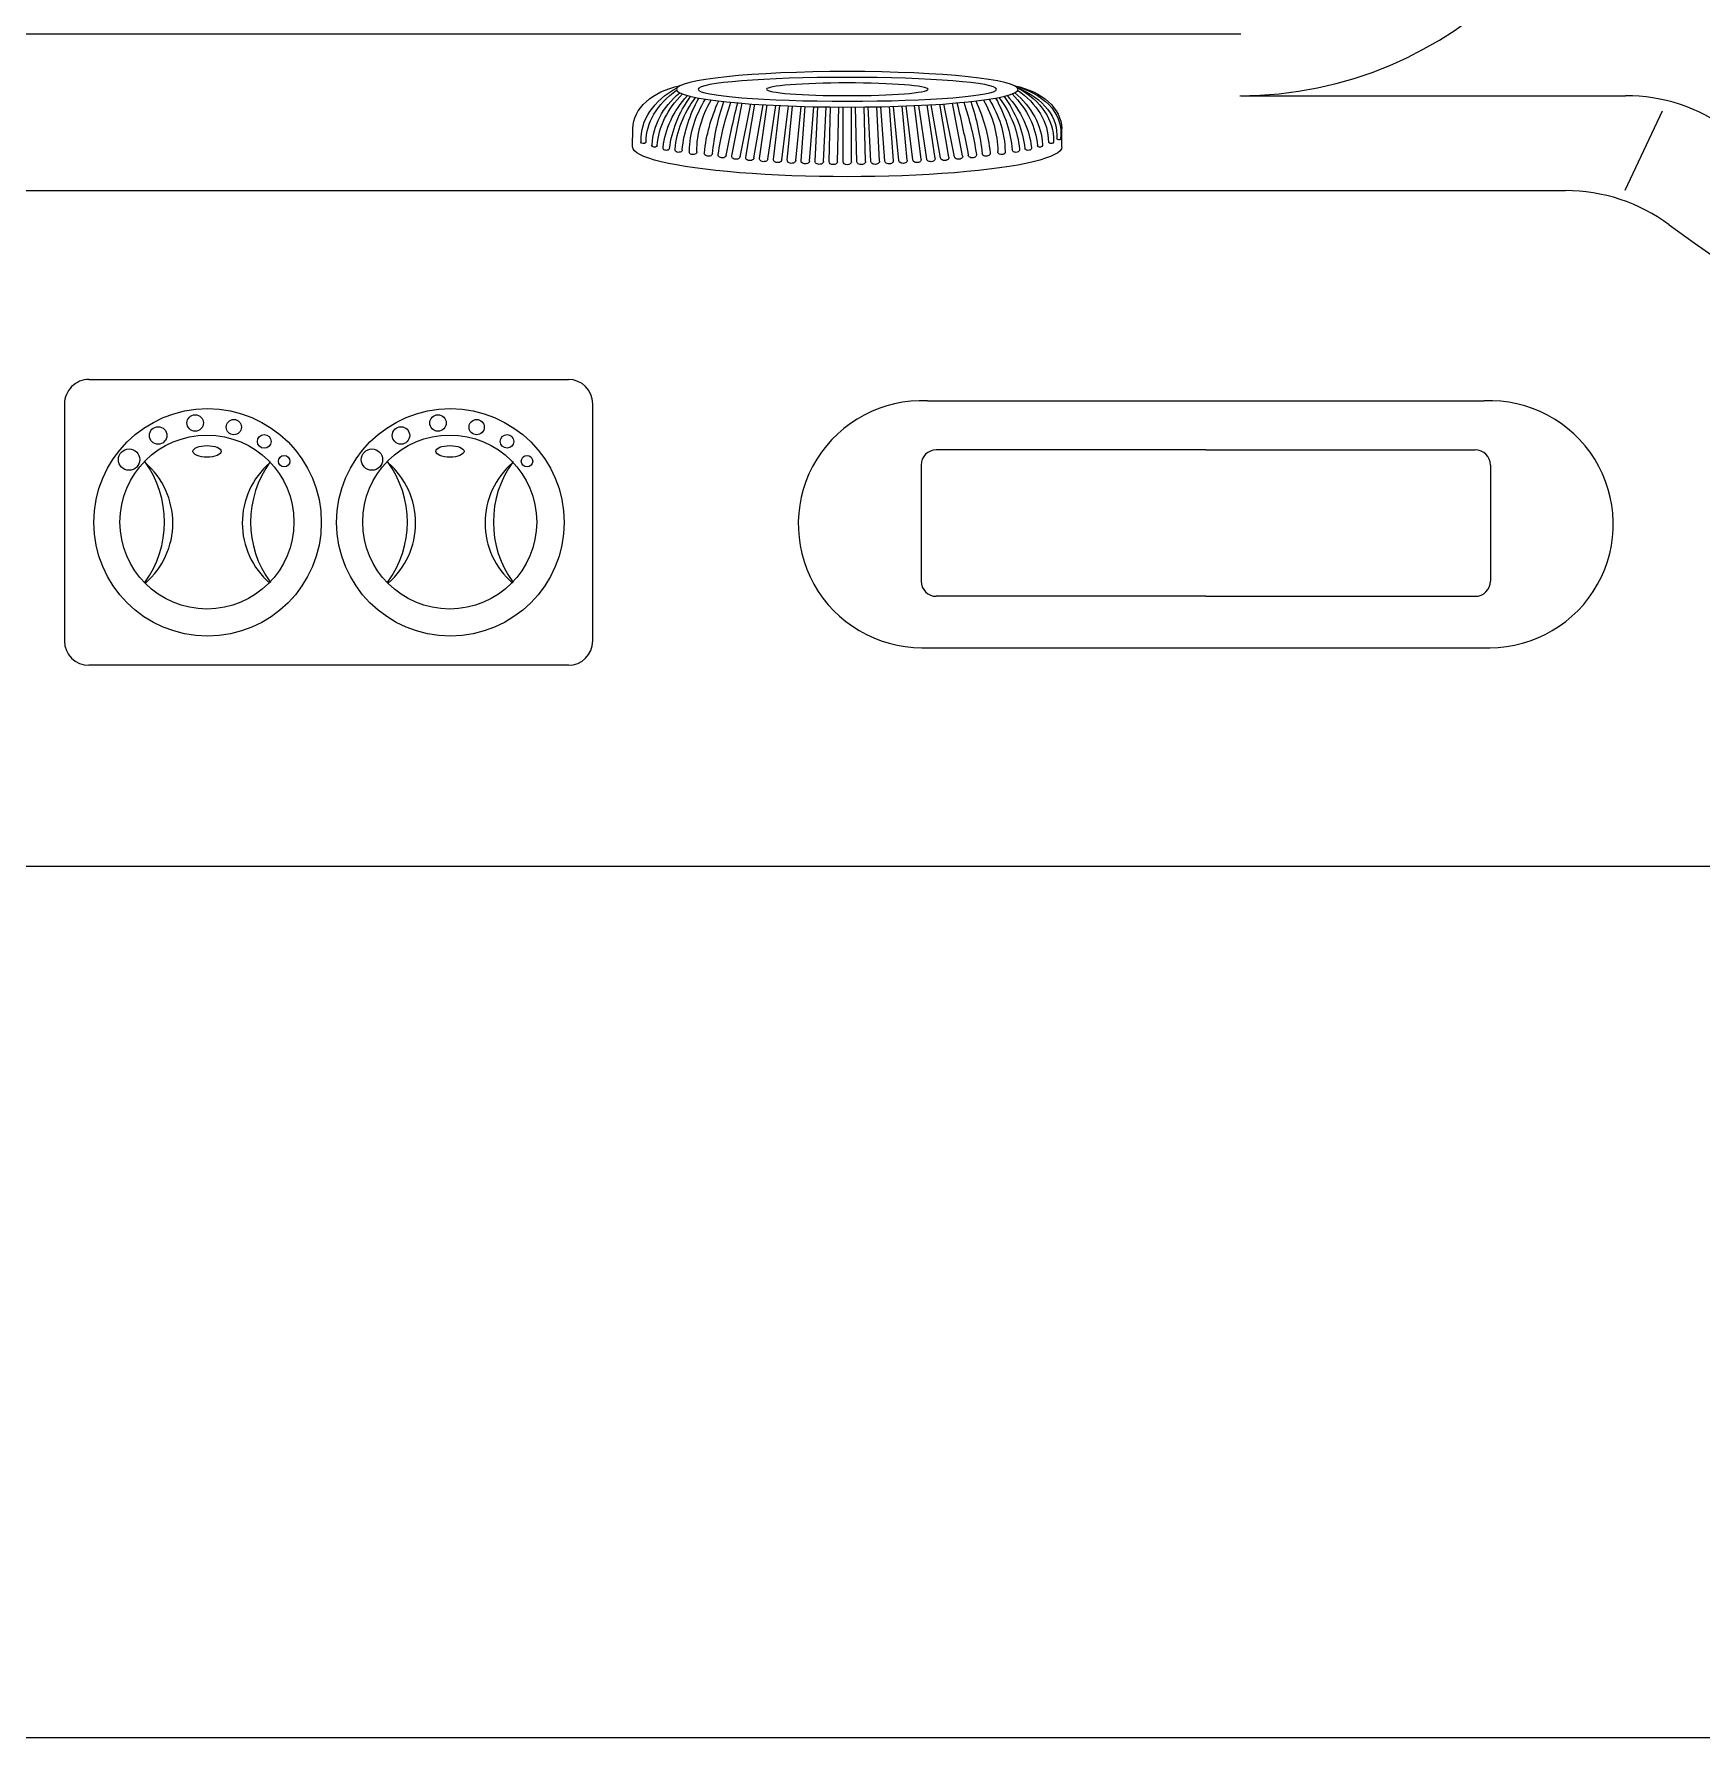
# Model space of a CAD drawing. Header units: millimetres. Extents: x -1155.44 to -1153.31, y 2253.38 to 2255.31.
# Drawn here: x -1154.4104 to -1154.0265, y 2253.3824 to 2253.7748 of the extents above; entities that cross this region are included whole.
import ezdxf

# ---------------------------------------------------------------- set-up
doc = ezdxf.new("R2010")
doc.units = ezdxf.units.MM
doc.header["$LTSCALE"] = 10
doc.layers.add('jacuzzi', color=1, linetype='Continuous')
doc.layers.add('LCOTA02', color=1, linetype='Continuous')

# ---------------------------------------------------------------- blocks, each defined once
blk = doc.blocks.new('A$C64DC4944')
at = {"layer": 'LCOTA02'}
for p, q in [((0.9960046968335945, 10.05000805058066), (1.60909450008117, 10.04465769692388)), ((0.9960046968335945, 10.05000072373306), (1.60909450008117, 10.04465037007625)), ((0.6961140336050562, 7.72581204202919), (2.456118577483011, 7.486235226735801)), ((0.6273074748994674, 7.210169473482296), (2.407129782830538, 6.991634772917791)), ((0.6516813435805204, 7.402678703810579), (2.42505615289231, 7.191635753575184)), ((0.6682794134130177, 7.534758428280867), (2.434421281407808, 7.28654337595006)), ((0.5920066349747941, 6.884914896230271), (2.384733074555797, 6.696491754757602)), ((0.6129123276283508, 7.078819275303943), (2.399419313088814, 6.896663410942125)), ((0.5524108268051577, 6.429318159773629), (2.361686303712375, 6.306201969139408)), ((0.5623876466168269, 6.559093772219825), (2.366655841710894, 6.40124075918871)), ((0.5798187951663749, 6.754332711838202), (2.378466581903098, 6.601485216645386)), ((0.5306967712773911, 6.103874926300904), (2.348719010760306, 6.010872064536215)), ((0.5384595320563221, 6.232805349721644), (2.352494811555161, 6.105955645873252)), ((0.5146832428947192, 5.77810244919138), (2.339313301590607, 5.715526052411178)), ((0.520229580028797, 5.906149019350011), (2.341966379810756, 5.810675839235273)), ((0.5008846382455516, 5.252130727475787), (2.331099255755959, 5.220184212494587)), ((0.5043751195330088, 5.452100266507045), (2.333299730062208, 5.420176268681445)), ((0.507703343554212, 5.579224283787568), (2.334875883232002, 5.515418012707869)), ((0.499775541146505, 5.124967986280495), (2.330575826315155, 5.124967986280495)), ((0.499775541146505, 4.925040788033215), (2.330572188824448, 4.925040788033215)), ((0.5008846382455516, 4.797878046837923), (2.331092148170512, 4.829824437755775)), ((0.5043751195330088, 4.597908507806665), (2.33328528801934, 4.629832253545487)), ((0.507703343554212, 4.470784490526142), (2.334857919438051, 4.534590134296337)), ((0.5146832428947192, 4.27190632512233), (2.33928782247348, 4.334481848086313)), ((0.520229580028797, 4.1438597549637), (2.341937277123506, 4.239331409871227)), ((0.5306967712773911, 3.946133848012806), (2.348682077791068, 4.039134820432167)), ((0.5384595320563221, 3.817203424592066), (2.352454089024462, 3.944050280843697)), ((0.5524108268051577, 3.620690614540081), (2.361637273277694, 3.743803468788855)), ((0.5623876466168269, 3.490915002093885), (2.366602775825754, 3.648763372461616)), ((0.5798187951663749, 3.295676062475508), (2.378404519549946, 3.448518283664527)), ((0.5920066349747941, 3.165093878083439), (2.384666624373779, 3.353510035360557)), ((0.6129123276283508, 2.971189499009768), (2.399342886261024, 3.153337570737705)), ((0.6273074748994674, 2.839839300831414), (2.407048464094487, 3.058364016710613)), ((0.6516813435805204, 2.647330070503131), (2.424963446929212, 2.85836198813567)), ((0.6682794134130177, 2.515250346032843), (2.434322947669131, 2.763451578457932)), ((0.6961140336050562, 2.32419673228452), (2.456006762509205, 2.563758327006212)), ((0.9960046968335945, 7.237330521547847e-07), (1.60909450008117, 0.005351077389832426))]:
    blk.add_line(p, q, dxfattribs=at)
for centre, radius, start, end in [((1.271524187598402, 9.971341588528077), 0.04365000652139525, 95.19472036992171, 269.2796083860749), ((1.480914285668788, 8.375243683094823), 1.653390513430095, 23.12200297038074, 97.41372599982063), ((1.596004696833603, 8.54470748547999), 1.5, 15.49086489558799, 89.49999999999964), ((1.050936789428775, 9.536747837351555), 0.06145343938264835, 68.32042897664702, 262.6804351488397), ((0.989396000646309, 6.712720011716414), 2.882365654818027, 50.68054154725183, 88.3251829672656), ((1.166667261725266, 9.795011985192247), 0.06145343938264835, 68.32042897664702, 262.6804351488397), ((1.16869307326462, 7.301393825170948), 2.432685467481838, 44.33093024097665, 90.23211464533954), ((1.252072178563139, 7.66950822553747), 2.183510745884019, 37.83142113070429, 91.64556783667068), ((1.395789349438346, 8.121126640299593), 1.810874893832403, 29.42729994499737, 93.95222659074737), ((0.9587356090997616, 9.260462618655595), 0.07768011670602384, 73.19146495891925, 257.360477575675), ((0.5642647630480582, 4.484453396072041), 4.715344641608501, 63.23282893165333, 85.4084404776595), ((0.7254124130750199, 5.638174778167809), 3.705488069033829, 57.54921208078837, 86.04177939509054), ((0.8681344833030238, 6.159670674018059), 3.320737460620506, 55.10746320445974, 86.97963012106057), ((0.8993604031109896, 8.973478105465915), 0.08532880738264627, 77.19488873795075, 270.3982921290305), ((0.5042098375407562, 3.094812271020743), 5.806840009238489, 68.5280271169435, 86.09218882582618), ((0.6692120851618739, 4.798205052067004), 4.265756712103994, 62.31977803285908, 86.6528285851349), ((0.8265287388621658, 8.636149050800157), 0.08856716741084068, 70.09872019351234, 280.7385502367557), ((0.8136037959255731, 3.81369608892328), 4.735528248250443, 68.28628087894033, 89.64395099910283), ((0.8140137285591038, 4.322788300950037), 4.396845721933523, 66.1373309962137, 89.44404082683664), ((0.7260671604874318, 7.954092265909964), 0.09615884892622106, 77.91643891973847, 263.3370350527506), ((0.7794648830698065, 8.276464518820262), 0.0957113457258566, 76.4345340154255, 262.6285265090227), ((-0.808336086673151, -6.430152149425425), 14.56148870201364, 76.90862382918336, 83.87162695349406), ((-0.02309055680592564, -2.858150455813245), 11.06794442127373, 76.74997725312214, 85.90547151524359), ((0.2675730926882665, 0.9427393977250347), 7.445963970773901, 72.28508646943695, 85.88477050617016), ((0.6783045658591362, 7.630852283994358), 0.09661538587324871, 79.37771415466995, 264.0440677076157), ((-5.35238342506149, -37.78632516637288), 46.04638618182813, 80.22079057849587, 82.4284140600551), ((0.636190069851537, 7.306842455777229), 0.09708020394939836, 80.81795067450071, 264.7502375740119), ((0.5997349780853511, 6.982160826564268), 0.09755254099070086, 82.23678234660757, 265.4561312779048), ((0.5438399117435466, 6.331175009703969), 0.0985166914314521, 85.00897908163012, 266.8692970063079), ((0.5689489323341519, 6.656905579295085), 0.0980316279247447, 83.6338856373964, 266.1623077021227), ((0.5244142340617515, 6.005067501574445), 0.09900695659873764, 86.36182254819313, 267.5775999241142), ((0.5106765568806537, 5.678681502053337), 0.09950164954729351, 87.69221631926176, 268.2876873216711), ((0.5026298788892802, 5.352115496991445), 0.0999999999999659, 89.00000000000003, 269), ((0.499775541146505, 5.025040788033181), 0.0999999999999659, 90, 270), ((0.5026298788892802, 4.697893277322265), 0.0999999999999659, 91, 271), ((0.5106765568806537, 4.371327272260373), 0.09950164954729351, 91.71231267832886, 272.3077836807383), ((0.5244142340617515, 4.044941272739266), 0.09900695659873764, 92.4224000758859, 273.6381774518069), ((0.5438399117435466, 3.718833764609741), 0.0985166914314521, 93.13070299369208, 274.9910209183699), ((0.5689489323341519, 3.393103195018625), 0.0980316279247447, 93.83769229787731, 276.3661143626036), ((0.5997349780853511, 3.067847947749442), 0.09755254099070086, 94.5438687220952, 277.7632176533924), ((0.636190069851537, 2.743166318536481), 0.09708020394939836, 95.24976242598814, 279.1820493254993), ((0.6783045658591362, 2.419156490319352), 0.09661538587324871, 95.95593229238425, 280.6222858453301), ((-5.35238342506149, 47.83633394068659), 46.04638618182813, 277.5715859399449, 279.7790590010267), ((0.7260671604874318, 2.095916508403747), 0.09615884892622106, 96.66296494724939, 282.0835610802616), ((-0.808336086673151, 16.48016092373913), 14.56148870201364, 276.1283730465059, 283.0908451529434), ((-0.02309055680592564, 12.90815923012696), 11.06794442127373, 274.0945284847564, 283.2492424510793), ((0.2675730926882665, 9.107269376588675), 7.445963970773901, 274.1152294938299, 287.7136389373895), ((0.7794648830698065, 1.773544255493448), 0.0957113457258566, 97.37147349097735, 283.5654659845745), ((0.8136037959255731, 6.23631268539043), 4.735528248250443, 270.3560490008972, 291.7113990113179), ((0.8140137285591038, 5.727220473363673), 4.396845721933523, 270.5559591731634, 293.8598611825971), ((0.8265287388621658, 1.413859723513553), 0.08856716741084068, 79.26144976324434, 289.9012798064877), ((0.5042098375407562, 6.955196503292967), 5.806840009238489, 273.9078111741738, 291.4695214100644), ((0.6692120851618739, 5.251803722246706), 4.265756712103994, 273.3471714148651, 297.6765221295994), ((0.5642647630480582, 5.565555378241669), 4.715344641608501, 274.5915595223405, 296.7632780519247), ((0.7254124130750199, 4.411833996145901), 3.705488069033829, 273.9582206049095, 302.445157592147), ((0.8993604031109896, 1.076530668847795), 0.08532880738264627, 89.6017078709695, 282.8051112620493), ((0.9587356090997616, 0.7895461556581154), 0.07768011670602384, 102.639522424325, 286.8085350410807), ((0.8681344833030238, 3.890338100295651), 3.320737460620506, 273.0203698789394, 304.8844121746268), ((0.989396000646309, 3.337288762597296), 2.882365654818027, 271.6748170327344, 309.1262586097831), ((1.16869307326462, 2.748614949142762), 2.432685467481838, 269.7678853546605, 315.0739058044422), ((1.252072178563139, 2.38050054877624), 2.183510745884019, 268.3544321633293, 322.1082005262573), ((1.596004696833603, 1.505293961986098), 1.5, 270.5000000000003, 344.4471806451518), ((1.050936789428775, 0.5132609369621548), 0.06145343938264835, 97.31956485116028, 291.679571023353), ((1.166667261725266, 0.2549967891214635), 0.06145343938264835, 97.31956485116028, 291.679571023353)]:
    blk.add_arc(centre, radius, start, end, dxfattribs=at)
blk.add_ellipse((0.9960046968335945, 5.025000723733058), major_axis=(9.230470391936181e-16, 5.025000000000006), ratio=0.1983072682036325, start_param=6.281173958075647, end_param=9.42823915993711, dxfattribs=at)
for major_axis, ratio in [((7.347638122934264e-16, 4), 0.1484004069373981), ((0, 3.492907612409141), 0.1143745729800755), ((0, 1.890456722208427), 0.112343880361296)]:
    blk.add_ellipse((2.923990236419826, 5.024514135298915), major_axis=major_axis, ratio=ratio, dxfattribs=at)

msp = doc.modelspace()

# ---------------------------------------------------------------- linework, layer by layer
at = {"layer": 'jacuzzi'}
for p, q in [((-1154.132581518463, 2253.774805624922), (-1154.608368511866, 2253.774805624922)), ((-1154.132581518463, 2253.76061180053), (-1154.044064037246, 2253.76061180053)), ((-1154.035652310885, 2253.757084986765), (-1154.044249755975, 2253.738770954629)), ((-1154.683030112485, 2253.738770954629), (-1154.057902395502, 2253.738770954629)), ((-1154.397787025964, 2253.695266690925), (-1154.287416875579, 2253.69527097432)), ((-1154.403411807657, 2253.689641472626), (-1154.403409689782, 2253.635070238186)), ((-1154.281789539406, 2253.635074958187), (-1154.281791657281, 2253.689646192627)), ((-1154.204755719458, 2253.690333134899), (-1154.076620609813, 2253.690333134899)), ((-1154.140688164635, 2253.679058951525), (-1154.202711992767, 2253.679058951525)), ((-1154.140688164635, 2253.679058951525), (-1154.078664336504, 2253.679058951525)), ((-1154.206211984017, 2253.675558960275), (-1154.206211984017, 2253.648828668108)), ((-1154.075164345254, 2253.675558960275), (-1154.075164345254, 2253.648828668108)), ((-1154.140688164635, 2253.645328676858), (-1154.202711992767, 2253.645328676858)), ((-1154.140688164635, 2253.645328676858), (-1154.078664336504, 2253.645328676858)), ((-1154.206058000908, 2253.633503585257), (-1154.075318328363, 2253.633503585257)), ((-1154.287414321099, 2253.629449739889), (-1154.397784471484, 2253.629445456493)), ((-1155.154419407247, 2253.583186600246), (-1153.586530623081, 2253.583186600246))]:
    msp.add_line(p, q, dxfattribs=at)
at = {"layer": 'jacuzzi', "color": 3}
msp.add_lwpolyline([(-1155.154419407247, 2253.382432594591, -0.414213562373095), (-1155.435475015164, 2253.663488202508), (-1155.435475015164, 2255.031376986674, -0.414213562373095), (-1155.154419407247, 2255.312432594591), (-1153.586530623081, 2255.312432594591, -0.414213562373095), (-1153.305475015164, 2255.031376986674), (-1153.305475015164, 2253.663488202508, -0.414213562373095), (-1153.586530623081, 2253.382432594591)], format="xyb", close=True, dxfattribs=at)
at = {"layer": 'jacuzzi'}
for centre, radius in [((-1154.370475015164, 2253.662357133621), 0.0261873129763578), ((-1154.373327543152, 2253.685246108859), 0.001897115820248545), ((-1154.364428206355, 2253.684289044122), 0.001756591008950705), ((-1154.314579523777, 2253.662359302889), 0.0261873129763578), ((-1154.317432051764, 2253.685248278127), 0.001897115820248545), ((-1154.308532714967, 2253.684291213391), 0.001756591008950705), ((-1154.370621725395, 2253.662430425324), 0.02002551307471367), ((-1154.381857792902, 2253.68237354956), 0.002012094686617809), ((-1154.35743365686, 2253.681002211048), 0.001563769048121362), ((-1154.314726234007, 2253.662432594593), 0.02002551307471367), ((-1154.325962301514, 2253.682375718829), 0.002012094686617809), ((-1154.301538165472, 2253.681004380317), 0.001563769048121362), ((-1154.388532618801, 2253.676820316675), 0.002459227043960737), ((-1154.352834408025, 2253.676438738894), 0.001308460243859225), ((-1154.332637127413, 2253.676822485944), 0.002459227043960737), ((-1154.296938916637, 2253.676440908162), 0.001308460243859225)]:
    msp.add_circle(centre, radius, dxfattribs=at)
for centre, radius, start, end in [((-1153.826168351158, 2254.011475606161), 0.349180936040484, 233.4724141482761, 18.48223638743272), ((-1154.132834922961, 2253.849196967516), 0.08858516698635562, 270, 0), ((-1154.044064037246, 2253.720460999399), 0.04015080113100623, 53.84438789838449, 90), ((-1154.057902395502, 2253.698620153498), 0.04015080113100623, 53.47241414827613, 90), ((-1154.397786807661, 2253.689641690929), 0.005625000000066569, 90.00222361292046, 180.0022236129205), ((-1154.287416657277, 2253.689645974324), 0.005625000000066569, 0.002223612920474625, 90.00222361292046), ((-1154.206058000908, 2253.661933281338), 0.02842969608139916, 87.37452875539815, 270), ((-1154.075318328363, 2253.661933281338), 0.02842969608139917, 270, 92.62547124460188), ((-1154.202711992767, 2253.675558960275), 0.003499991250021696, 90, 180), ((-1154.078664336504, 2253.675558960275), 0.003499991250021696, 0, 90), ((-1154.403974482385, 2253.662429130925), 0.02359673886453777, 323.8317829460176, 36.1726642784874), ((-1154.396831766348, 2253.662209515413), 0.01836253851131563, 311.0266614709511, 48.97778575639816), ((-1154.344118252602, 2253.662211561192), 0.01836253851131563, 131.0266614709511, 228.9777857563981), ((-1154.336975553633, 2253.662431731111), 0.02359673886453777, 143.8317829460176, 216.1726642784874), ((-1154.348078990997, 2253.662431300193), 0.02359673886453777, 323.8317829460176, 36.1726642784874), ((-1154.34093627496, 2253.662211684682), 0.01836253851131563, 311.0266614709511, 48.97778575639816), ((-1154.288222761214, 2253.66221373046), 0.01836253851131563, 131.0266614709511, 228.9777857563981), ((-1154.281080062245, 2253.662433900379), 0.02359673886453777, 143.8317829460176, 216.1726642784874), ((-1154.202711992767, 2253.648828668108), 0.003499991250021696, 180, 270), ((-1154.078664336504, 2253.648828668108), 0.003499991250021696, 270, 0), ((-1154.397784689786, 2253.635070456488), 0.005625000000066569, 180.0022236129205, 270.0022236129205), ((-1154.287414539402, 2253.635074739884), 0.005625000000066569, 270.0022236129205, 0.002223612920474625)]:
    msp.add_arc(centre, radius, start, end, dxfattribs=at)
for centre in [(-1154.370592022739, 2253.678703917994), (-1154.314696531351, 2253.678706087262)]:
    msp.add_ellipse(centre, major_axis=(-0.003257675573506306, -1.264283261552629e-07), ratio=0.4117648057107919, dxfattribs=at)

# ---------------------------------------------------------------- block references
at = {"layer": 'jacuzzi', "extrusion": (0, 0, -1), "xscale": 0.006882943050186441, "yscale": 0.00983277578598063, "zscale": -0.009832775785944237, "rotation": 90}
msp.add_blockref('A$C64DC4944', (1154.272622403769, 2253.741962426152), dxfattribs=at)

doc.saveas('drawing.dxf')
